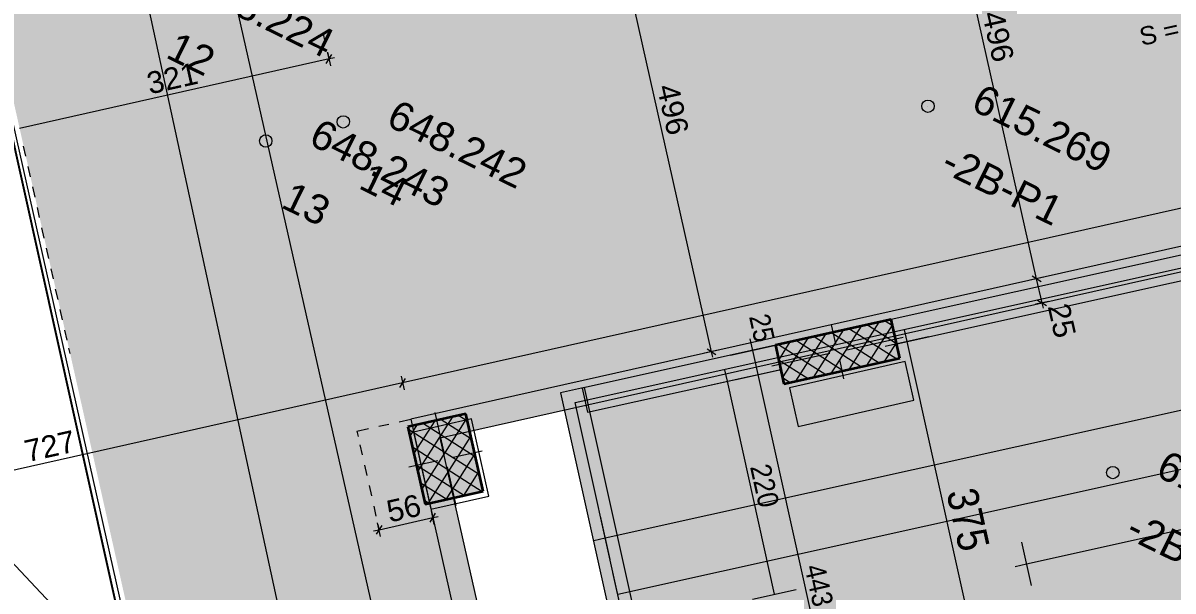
# Model space of a CAD drawing. Header units: centimetres. Extents: x -3681 to 2707, y -7074 to 1715.
# Drawn here: x -584 to 578, y -3694 to -3120 of the extents above; entities that cross this region are included whole.
import ezdxf

# ---------------------------------------------------------------- set-up
doc = ezdxf.new("R2010")
doc.units = ezdxf.units.CM
doc.layers.add('ekzek-perdhese', color=1, linetype='Continuous', lineweight=0)
for name, color, linetype, true_color in [('lokalet projekte', 7, 'Continuous', 0xa80f02), ('PDF_2D Drafting - General', 7, 'Continuous', 0x7f7f7f), ('PDF_A - Fill Zone', 7, 'Continuous', 0xa80f02), ('PDF_A - Muret', 7, 'Continuous', 0x7f7f7f), ('PDF_A - objekti 1 gjendja faktike', 7, 'Continuous', 0xa80f02), ('PDF_A - Pllaka Perdhes', 7, 'Continuous', 0x7f7f7f), ('PDF_Dimensioning - General', 7, 'Continuous', 0x0077b0), ('PDF_Structural - Bearing', 7, 'Continuous', 0xfd8379)]:
    doc.layers.add(name, color=color, linetype=linetype, true_color=true_color)
for name, color, linetype in [('PDF_A - Dimensionimi', 7, 'Continuous'), ('PDF_A -Polyline', 7, 'Continuous'), ('PDF_Drawing & Figure', 7, 'Continuous')]:
    doc.layers.add(name, color=color, linetype=linetype)
doc.styles.add('PDF Arial', font='arial.ttf')

# ---------------------------------------------------------------- blocks, each defined once
blk = doc.blocks.new('A$C513B364B')
at = {"layer": 'PDF_2D Drafting - General', "true_color": 0x0077b0, "transparency": 33554559}
blk.add_hatch(color=144, dxfattribs=at).paths.add_polyline_path([(1774.7, 2475.5), (2174.7, 2475.5), (2174.7, 1196.6), (2243, 1196.6), (2243, 894.1), (2133.4, 894.1), (2133.4, 744.1), (1997.2, 744.1), (1997.2, 774.1), (1774.7, 774.1)])
at = {"layer": 'PDF_Structural - Bearing', "transparency": 33554559}
blk.add_hatch(color=7, dxfattribs=at).paths.add_polyline_path([(1762.2, 1104.1), (1762.2, 2265.5), (1787.2, 2265.5), (1787.2, 1753.1), (1782.2, 1753.1), (1782.2, 1673.1), (1787.2, 1673.1), (1787.2, 1104.1)])
at = {"layer": 'PDF_2D Drafting - General', "color": 253, "lineweight": 20, "true_color": 0xaaaaaa}
for points in [[(1774.7, 774.1), (1774.7, 2475.5)], [(1997.2, 774.1), (1774.7, 774.1)]]:
    blk.add_lwpolyline(points, dxfattribs=at)
at = {"layer": 'PDF_2D Drafting - General', "color": 216, "lineweight": 25, "true_color": 0x800080}
blk.add_lwpolyline([(1982.6, 277), (517.8, 277)], dxfattribs=at)
at = {"layer": 'PDF_Dimensioning - General', "lineweight": 18}
for points in [[(1914.9, 774.1), (1914.9, 2475.5)], [(1973.3, 774.1), (1973.3, 2475.5)], [(2032.9, 1184.1), (2032.9, 2475.5)], [(2055.4, 1184.1), (2010.4, 1184.1)], [(2032.9, 1172.1), (2032.9, 1184.1)], [(1787.2, 1092.2), (1787.2, 1137.2)], [(1775.2, 1114.6), (1787.2, 1114.6)], [(1787.2, 1114.6), (2162.2, 1114.6)], [(1762.2, 937.8), (1762.2, 982.8)], [(1787.2, 937.8), (1787.2, 982.8)], [(1750.1, 960.3), (1762.2, 960.3)], [(1762.2, 960.3), (1787.2, 960.3)], [(1787.2, 960.3), (2230.5, 960.3)], [(1787.2, 905.9), (1787.2, 951)], [(2007.6, 905.9), (2007.6, 951)], [(1775.2, 928.5), (1787.2, 928.5)], [(1787.2, 928.5), (2007.6, 928.5)], [(1937.4, 774.1), (1892.4, 774.1)], [(1914.9, 762.1), (1914.9, 774.1)], [(1995.8, 774.1), (1950.8, 774.1)]]:
    blk.add_lwpolyline(points, dxfattribs=at)
at = {"layer": 'PDF_Structural - Bearing', "color": 7, "lineweight": 18}
for points in [[(1762.2, 2265.5), (1762.2, 1104.1)], [(1787.2, 1104.1), (1787.2, 1673.1)], [(1762.2, 984.1), (1762.2, 784.1)], [(1787.2, 784.1), (1787.2, 984.1)], [(2007.6, 786.6), (1762.2, 786.6)], [(1762.2, 786.6), (1762.2, 761.6)], [(1762.2, 784.1), (1787.2, 784.1)], [(1762.2, 761.6), (1982.6, 761.6)]]:
    blk.add_lwpolyline(points, dxfattribs=at)
at = {"layer": 'PDF_Structural - Bearing', "color": 1, "lineweight": 0}
for points in [[(1782.2, 1052.1), (1782.2, 1112.1)], [(1774.2, 1044.1), (1754.2, 1044.1)], [(1782.2, 1044.1), (1782.2, 1044.1)], [(1782.2, 1036.1), (1782.2, 976.1)], [(1790.2, 1044.1), (1810.2, 1044.1)], [(1802.2, 641.7), (1802.2, 671.7)], [(1794.2, 633.7), (1754.2, 633.7)], [(1802.2, 633.7), (1802.2, 633.7)], [(1810.2, 633.7), (1850.2, 633.7)], [(1802.2, 625.7), (1802.2, 595.7)]]:
    blk.add_lwpolyline(points, dxfattribs=at)
at = {"layer": 'PDF_Structural - Bearing', "lineweight": 13}
for points in [[(1762.2, 1079.3), (1786.9, 1104.1)], [(1762.2, 1097.7), (1768.5, 1104.1)], [(1762.2, 1060.9), (1802.2, 1100.9)], [(1802.2, 1069.8), (1767.9, 1104.1)], [(1802.2, 1088.2), (1786.3, 1104.1)], [(1802.2, 1051.5), (1762.2, 1091.5)], [(1762.2, 1042.5), (1802.2, 1082.5)], [(1802.2, 1033.1), (1762.2, 1073.1)], [(1762.2, 1024.2), (1802.2, 1064.2)], [(1802.2, 1014.7), (1762.2, 1054.7)], [(1762.2, 1005.8), (1802.2, 1045.8)], [(1802.2, 996.3), (1762.2, 1036.3)], [(1762.2, 987.4), (1802.2, 1027.4)], [(1796, 984.1), (1762.2, 1017.9)], [(1777.6, 984.1), (1762.2, 999.5)], [(1777.2, 984.1), (1802.2, 1009)], [(1795.6, 984.1), (1802.2, 990.6)], [(1762.2, 619.7), (1806.2, 663.7)], [(1762.2, 638.1), (1787.8, 663.7)], [(1762.2, 656.5), (1769.4, 663.7)], [(1764.6, 603.7), (1824.6, 663.7)], [(1827, 603.7), (1767, 663.7)], [(1783, 603.7), (1842.2, 662.9)], [(1842.2, 607), (1785.4, 663.7)], [(1842.2, 625.4), (1803.8, 663.7)], [(1842.2, 643.8), (1822.2, 663.7)], [(1842.2, 662.1), (1840.6, 663.7)], [(1808.6, 603.7), (1762.2, 650.2)], [(1801.4, 603.7), (1842.2, 644.5)], [(1790.2, 603.7), (1762.2, 631.8)], [(1819.8, 603.7), (1842.2, 626.1)], [(1771.9, 603.7), (1762.2, 613.4)], [(1838.1, 603.7), (1842.2, 607.8)]]:
    blk.add_lwpolyline(points, dxfattribs=at)
at = {"layer": 'PDF_Structural - Bearing', "color": 14, "lineweight": 35, "true_color": 0xa80f02}
for points in [[(1802.2, 1104.1), (1762.2, 1104.1)], [(1762.2, 1104.1), (1762.2, 984.1)], [(1802.2, 984.1), (1802.2, 1104.1)], [(1762.2, 984.1), (1802.2, 984.1)], [(1842.2, 663.7), (1762.2, 663.7)], [(1762.2, 663.7), (1762.2, 603.7)], [(1842.2, 603.7), (1842.2, 663.7)], [(1762.2, 603.7), (1842.2, 603.7)]]:
    blk.add_lwpolyline(points, dxfattribs=at)
at = {"layer": 'PDF_Structural - Bearing', "color": 7, "transparency": 33554559}
for points in [[(2187.2, 1209.1), (2162.2, 1184.1), (2187.2, 2475.5), (2162.2, 2475.5)], [(1787.2, 984.1), (1787.2, 784.1), (1762.2, 984.1), (1762.2, 784.1)], [(2007.6, 786.6), (1982.6, 761.6), (1762.2, 786.6), (1762.2, 761.6)]]:
    blk.add_solid(points, dxfattribs=at)
at = {"layer": 'PDF_Structural - Bearing', "color": 7, "true_color": 0xffffff, "transparency": 33554559}
for points in [[(1802.2, 984.1), (1762.2, 984.1), (1802.2, 1104.1), (1762.2, 1104.1)], [(1842.2, 663.7), (1842.2, 603.7), (1762.2, 663.7), (1762.2, 603.7)]]:
    blk.add_solid(points, dxfattribs=at)
at = {"layer": 'PDF_Dimensioning - General', "attachment_point": 7, "style": 'PDF Arial'}
for s, insert, char_height in [('\\W0.867379;375', (1944.7, 1120.1), 31.237), ('\\W0.867076;25', (1728.1, 964), 20.824), ('\\W0.877933;443', (1987.3, 963.9), 20.824), ('\\W0.903666;220', (1876.5, 932.1), 20.824)]:
    blk.add_mtext(s, dxfattribs=dict(at, insert=insert, char_height=char_height))

msp = doc.modelspace()

# ---------------------------------------------------------------- hatches: boundary and pattern name
at = {"layer": 'PDF_A - Fill Zone', "true_color": 0xeaeaff, "transparency": 33554559}
msp.add_hatch(color=7, dxfattribs=at).paths.add_polyline_path([(-616.5, -3096.8), (-381.8, -3044.1), (1375.4, -2649.8), (1488.9, -3155.5), (-177.3, -3529.4), (-132, -3731.2), (-457.8, -3804.2)])

# ---------------------------------------------------------------- linework, layer by layer
at = {"layer": 'ekzek-perdhese', "flags": 128}
msp.add_lwpolyline([(-1159.9, -2465.3), (-976.5, -3258.4), (-519.9, -3744.8), (-2887.9, -4303.4), (-2456.4, -6162.6), (2117.1, -5110.7), (1600.9, -2915.5), (1448.8, -2950.5), (1216.1, -1939.8), (-778.1, -2382.4)], close=True, dxfattribs=at)
at = {"layer": 'PDF_A - Dimensionimi', "lineweight": 0}
for points in [[(440.3, -3378), (331.8, -2894.2)], [(111.7, -3451.8), (3.1, -2968)], [(1479, -3106.6), (-200.4, -3483.4)], [(447.2, -3376.5), (433.5, -3379.6)], [(435.9, -3375.2), (444.8, -3380.9)], [(445.8, -3402.4), (440.3, -3378)], [(452.7, -3400.9), (439, -3403.9)], [(441.3, -3399.6), (450.3, -3405.2)], [(447.1, -3407.9), (445.8, -3402.4)], [(118.5, -3450.2), (104.8, -3453.3)], [(107.2, -3448.9), (116.1, -3454.6)], [(112.9, -3457.3), (111.7, -3451.8)], [(-200.4, -3483.4), (-909.4, -3642.5)], [(-203.3, -3487.9), (-197.6, -3478.9)], [(-202, -3476.5), (-198.9, -3490.3)], [(-168.4, -3626.4), (-171.4, -3612.7)], [(-222.8, -3638.6), (-225.9, -3624.9)], [(-224.3, -3631.7), (-169.9, -3619.5)], [(-172.7, -3624), (-167.1, -3615)], [(-169.9, -3619.5), (-164.4, -3618.3)], [(-229.8, -3633), (-224.3, -3631.7)], [(-221.5, -3627.3), (-227.2, -3636.2)]]:
    msp.add_lwpolyline(points, dxfattribs=at)
at = {"layer": 'PDF_A - Dimensionimi', "color": 20, "lineweight": 0, "true_color": 0xfd4435}
for points in [[(-276.3, -3149), (-273.2, -3162.8)], [(-274.7, -3155.9), (-587.5, -3226.1)], [(-277.6, -3160.4), (-271.9, -3151.4)], [(-269.2, -3154.7), (-274.7, -3155.9)]]:
    msp.add_lwpolyline(points, dxfattribs=at)
at = {"layer": 'PDF_A - Muret', "color": 7, "lineweight": 0}
for points in [[(1487.9, -3143), (-192.2, -3520)], [(-162.4, -3538.9), (1493.3, -3167.4)], [(-192.2, -3520), (-186.8, -3544.4)], [(-186.8, -3544.4), (-149.7, -3709.4)], [(-119.8, -3728.4), (-162.4, -3538.9)]]:
    msp.add_lwpolyline(points, dxfattribs=at)
at = {"layer": 'PDF_A - Muret', "color": 254, "true_color": 0xcccccc, "transparency": 33554559}
for points in [[(-162.4, -3538.9), (-167.8, -3514.5), (1493.3, -3167.4), (1487.9, -3143)], [(-192.2, -3520), (-167.8, -3514.5), (-162.4, -3538.9)], [(-162.4, -3538.9), (-186.8, -3544.4), (-192.2, -3520)], [(-125.3, -3704), (-149.7, -3709.4), (-162.4, -3538.9), (-186.8, -3544.4)]]:
    msp.add_solid(points, dxfattribs=at)
at = {"layer": 'PDF_A - objekti 1 gjendja faktike', "lineweight": 0}
for points in [[(-541.6, -2336.7), (-219.9, -3760.8)], [(307.5, -3461.8), (190.4, -3488.2)], [(316.3, -3500.8), (307.5, -3461.8)], [(190.4, -3488.2), (199.2, -3527.3)], [(199.2, -3527.3), (316.3, -3500.8)], [(-130.9, -3519.8), (-189.4, -3533)], [(-113.3, -3597.8), (-130.9, -3519.8)], [(-189.4, -3533), (-171.8, -3611)], [(-171.8, -3611), (-113.3, -3597.8)]]:
    msp.add_lwpolyline(points, dxfattribs=at)
at = {"layer": 'PDF_A - objekti 1 gjendja faktike', "color": 30, "lineweight": 0, "true_color": 0xff6600}
for points in [[(330.5, -3203.7), (330.5, -3203.7)], [(517.3, -3574), (517.3, -3574)]]:
    msp.add_lwpolyline(points, dxfattribs=at)
at = {"layer": 'PDF_A - objekti 1 gjendja faktike', "color": 254, "lineweight": 0, "true_color": 0xe8e8e8}
for points in [[(-260.4, -3219.5), (-260.4, -3219.5)], [(-338.7, -3238.8), (-338.7, -3238.8)]]:
    msp.add_lwpolyline(points, dxfattribs=at)
at = {"layer": 'PDF_A - objekti 1 gjendja faktike', "color": 30, "lineweight": 0, "true_color": 0xff6600}
msp.add_circle((330.5, -3203.7), 6.25, dxfattribs=at)
at = {"layer": 'PDF_A - objekti 1 gjendja faktike', "color": 254, "lineweight": 0, "true_color": 0xe8e8e8}
msp.add_circle((-338.7, -3238.8), 6.25, dxfattribs=at)
msp.add_ellipse((-260.4, -3219.5), major_axis=(0.07, 6.25), ratio=0.999378, dxfattribs=at)
at = {"layer": 'PDF_A - objekti 1 gjendja faktike', "color": 30, "lineweight": 0, "true_color": 0xff6600}
msp.add_ellipse((517.3, -3574), major_axis=(-6.25, -0.01), ratio=0.999359, dxfattribs=at)
at = {"layer": 'PDF_A - Pllaka Perdhes', "lineweight": 0}
msp.add_lwpolyline([(-783.7, -2379.3), (-462.9, -3805.4)], dxfattribs=at)
at = {"layer": 'PDF_A -Polyline', "color": 20, "lineweight": 0, "true_color": 0xfd4435}
for points in [[(-278.4, -3139.7), (-280.7, -3129.4)], [(-274.7, -3155.9), (-276, -3150)]]:
    msp.add_lwpolyline(points, dxfattribs=at)
at = {"layer": 'PDF_A -Polyline', "color": 253, "lineweight": 0, "true_color": 0x999999}
for points in [[(-581.2, -3254.3), (-583.5, -3244)], [(-576.5, -3274.9), (-578.9, -3264.6)], [(-571.9, -3295.6), (-574.2, -3285.3)], [(-567.3, -3316.3), (-569.6, -3305.9)], [(-562.6, -3336.9), (-565, -3326.6)], [(-558, -3357.6), (-560.3, -3347.2)], [(-553.4, -3378.2), (-555.7, -3367.9)], [(-548.7, -3398.9), (-551.1, -3388.6)], [(-544.1, -3419.5), (-546.4, -3409.2)], [(-539.5, -3440.2), (-541.8, -3429.9)], [(-536.4, -3453.7), (-537.6, -3448.3)]]:
    msp.add_lwpolyline(points, dxfattribs=at)
at = {"layer": 'PDF_A -Polyline', "lineweight": 0}
for points in [[(-204, -3522.6), (-192.2, -3520)], [(-246.7, -3532.2), (-234.9, -3529.5)], [(-246.7, -3532.2), (-245.5, -3537.5)], [(-224.6, -3527.2), (-214.3, -3524.9)], [(-243.6, -3545.8), (-241.3, -3556.1)], [(-239, -3566.5), (-236.7, -3576.8)], [(-234.3, -3587.1), (-232, -3597.5)], [(-229.7, -3607.8), (-227.4, -3618.1)], [(-225.5, -3626.4), (-224.3, -3631.7)]]:
    msp.add_lwpolyline(points, dxfattribs=at)
at = {"layer": 'PDF_Drawing & Figure', "lineweight": 0}
msp.add_lwpolyline([(-621.4, -2348), (-310.6, -3781.2)], dxfattribs=at)

# ---------------------------------------------------------------- block references
at = {"layer": 'lokalet projekte', "rotation": 282.5151196354649}
msp.add_blockref('A$C513B364B', (-1166.3, -1938.2), dxfattribs=at)

# ---------------------------------------------------------------- texts
at = {"layer": 'PDF_A - Dimensionimi', "char_height": 22.092, "attachment_point": 7, "style": 'PDF Arial'}
for s, insert, rotation in [('\\W1.001183;496', (384.8, -3110.4), 282.6), ('\\W1.001183;496', (56.1, -3184.2), 282.6), ('\\W1.001627;25', (451.1, -3406), 282.6), ('\\W1.001158;727', (-579.7, -3563.6), 12.6), ('\\W1.000788;56', (-213.6, -3624.8), 12.6)]:
    msp.add_mtext(s, dxfattribs=dict(at, insert=insert, rotation=rotation))
at = {"layer": 'PDF_A - Dimensionimi', "color": 20, "true_color": 0xfd4435, "insert": (-456, -3192.1), "char_height": 22.092, "attachment_point": 7, "rotation": 12.6, "style": 'PDF Arial'}
msp.add_mtext('\\W1.001675;321', dxfattribs=at)
at = {"layer": 'PDF_A - Fill Zone', "color": 144, "true_color": 0x0077b0, "char_height": 18.41, "attachment_point": 7, "rotation": 12.6, "style": 'PDF Arial'}
for s, insert in [('\\W1.024051;S', (546.5, -3143)), ('\\W1.059938;=', (570.3, -3137.3))]:
    msp.add_mtext(s, dxfattribs=dict(at, insert=insert))
at = {"layer": 'PDF_A - objekti 1 gjendja faktike', "color": 254, "true_color": 0xe8e8e8, "char_height": 29.456, "attachment_point": 7, "rotation": 333.9, "style": 'PDF Arial'}
for s, insert in [('\\W1.000906;648.224', (-413.4, -3090.5)), ('\\W1.002101;12', (-441.1, -3153.9)), ('\\W1.001152;648.242', (-218.6, -3222.8)), ('\\W1.000924;648.243', (-296.9, -3242)), ('\\W1.001188;14', (-246.2, -3286.1)), ('\\W1.001254;13', (-324.8, -3305.8))]:
    msp.add_mtext(s, dxfattribs=dict(at, insert=insert))
at = {"layer": 'PDF_A - objekti 1 gjendja faktike', "color": 30, "true_color": 0xff6600, "char_height": 29.456, "attachment_point": 7, "rotation": 333.9, "style": 'PDF Arial'}
for s, insert in [('\\W1.001072;615.269', (372.4, -3207)), ('\\W1.000878;-2B-P1', (341.8, -3268.9)), ('\\W1.001072;615.259', (559.1, -3577.2)), ('\\W1.000746;-2B-P4', (528.6, -3639.1))]:
    msp.add_mtext(s, dxfattribs=dict(at, insert=insert))

doc.saveas('drawing.dxf')
